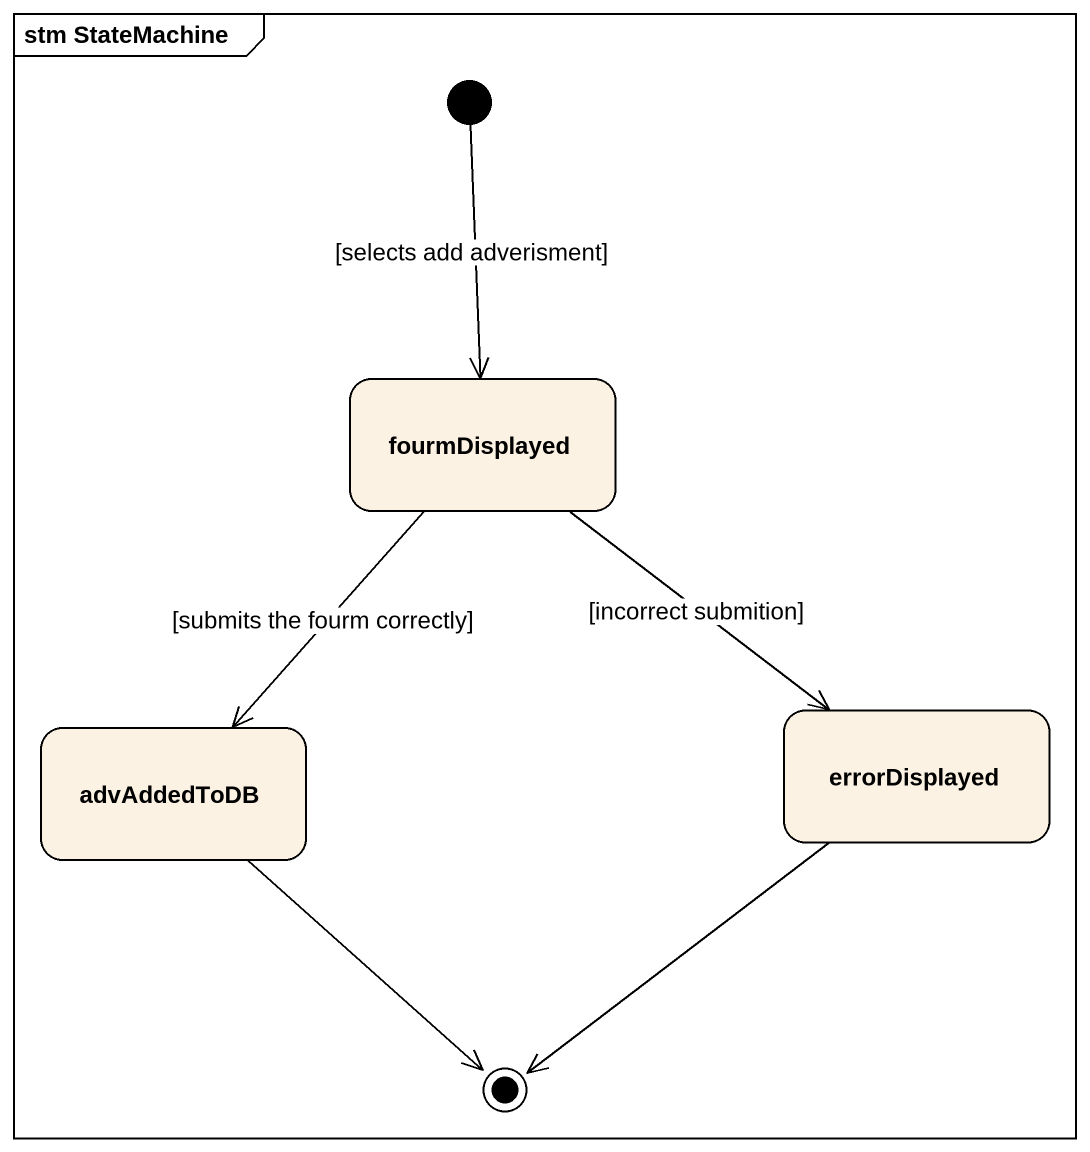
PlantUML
@startuml
mainframe stm StateMachine
hide empty description
state fourmDisplayed
state errorDisplayed
state advAddedToDB
[*] --> fourmDisplayed : [selects add adverisment]
fourmDisplayed --> errorDisplayed : [incorrect submition]
fourmDisplayed --> advAddedToDB : [submits the fourm correctly]
errorDisplayed --> [*]
advAddedToDB --> [*]
@enduml
